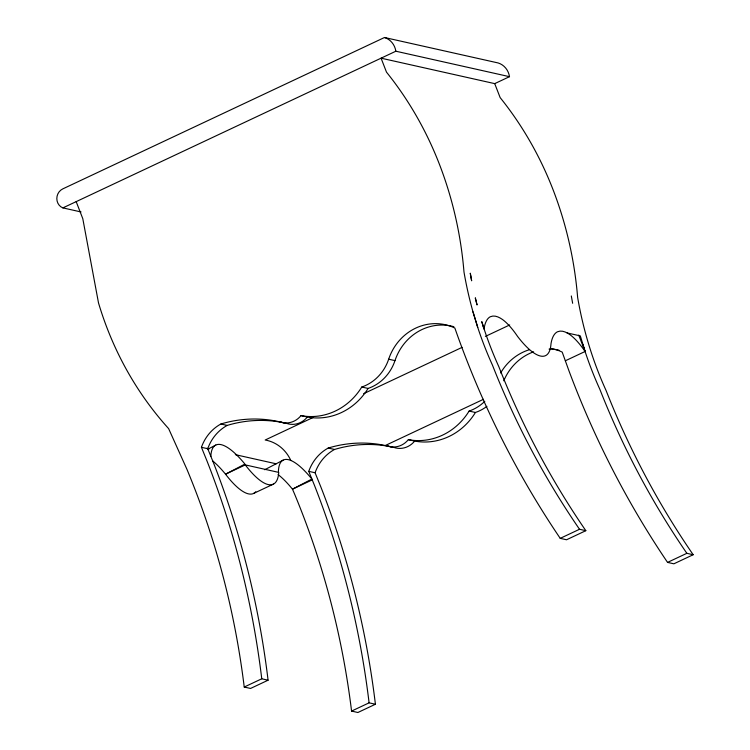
<?xml version="1.0" encoding="UTF-8"?>
<svg xmlns="http://www.w3.org/2000/svg" width="750" height="750" viewBox="0 0 750 750"><rect width="100%" height="100%" fill="white"/><g stroke="black" fill="none" stroke-linecap="round" stroke-linejoin="round"><path stroke-width="1.12" d="M207.591 449.325L215.756 445.078M264.731 469.734L283.134 460.144M483.216 326.672L484.059 328.856A373.509 347.006 -77.4 0 0 498.806 366.628A837.9 778.444 -77.4 0 0 585.834 530.681L579.525 529.275A837.9 778.444 -77.4 0 1 492.488 365.212A373.509 347.006 -77.4 0 1 477.75 327.45L472.987 311.85A373.509 347.006 -77.4 0 1 463.978 271.922A375.666 349.003 -77.4 0 0 440.25 166.453A357.253 331.903 -77.4 0 0 386.494 72.15L381.075 58.172L494.719 83.625L509.503 76.678A17.906 16.631 -77.4 0 0 498.159 62.962L384.506 37.5L62.784 188.887A10.284 9.553 -77.4 0 0 56.822 198.628A10.284 9.553 -77.4 0 0 62.887 207.891L81.066 211.959M62.887 207.891L395.85 51.216L509.503 76.678M312.816 417.6L265.191 440.006A38.803 36.047 -77.4 0 1 290.831 460.519M363.628 393.684L462.075 347.372M485.363 336.412L509.709 324.956M245.278 464.897A70.153 21.047 64.8 0 0 278.738 472.397L245.278 464.897L225.534 474.188A72.487 21.113 62.5 0 0 212.559 460.809M253.763 493.369L273.506 484.078M392.916 447.206L382.781 445.003A131.053 121.753 -77.4 0 0 328.209 448.05A41.484 38.541 -77.4 0 0 308.766 471.347L312.234 479.878L292.462 489.178A70.153 20.428 62.5 0 0 278.072 474.591M385.247 445.528L483.459 399.309M565.341 360.787L585.084 351.488L580.322 335.897L567.094 332.934M76.181 201.638L82.791 218.672L98.503 302.906A334.406 310.678 -77.4 0 0 168.619 428.606L186.947 469.341A808.05 750.712 -77.4 0 1 244.228 687.038L261.759 678.797L268.078 680.203A863.269 802.003 -77.4 0 0 213.319 462.413L207.741 448.716L201.431 447.3A41.484 38.541 -77.4 0 1 220.875 424.003A131.053 121.753 -77.4 0 1 280.322 421.988L286.631 423.403A20.503 19.05 -77.4 0 0 307.331 417.028A62.962 58.5 -77.4 0 0 368.081 388.434A43.444 40.359 -77.4 0 0 394.978 360.619A51.637 47.972 -77.4 0 1 453.872 326.709M280.322 421.988A20.503 19.05 -77.4 0 0 301.012 415.613A62.962 58.5 -77.4 0 0 361.772 387.028A43.444 40.359 -77.4 0 0 388.669 359.203A51.637 47.972 -77.4 0 1 454.856 328.05A928.266 862.397 -77.4 0 0 560.222 538.35L579.525 529.275M268.078 680.203L250.547 688.453L244.228 687.038M585.834 530.681L566.541 539.766L560.222 538.35M278.419 471.572A70.153 20.428 62.5 0 1 311.887 479.062L292.462 489.178L294.291 493.378A808.05 750.712 -77.4 0 1 351.572 711.084L369.094 702.834L375.413 704.25A863.269 802.003 -77.4 0 0 320.653 486.459L315.084 472.762L308.766 471.347M550.538 348.356A51.637 47.972 -77.4 0 1 562.2 352.097L568.931 370.744A928.266 862.397 -77.4 0 0 667.556 562.397L686.859 553.312L693.178 554.728A837.9 778.444 -77.4 0 1 606.141 390.666A373.509 347.006 -77.4 0 1 577.631 297.375A375.666 349.003 -77.4 0 0 553.903 191.916A357.253 331.903 -77.4 0 0 500.147 97.603L494.719 83.625M375.413 704.25L357.881 712.5L351.572 711.084M693.178 554.728L673.875 563.812L667.556 562.397M388.669 359.203L394.978 360.619M361.772 387.028L368.081 388.434M387.656 446.034A20.503 19.05 -77.4 0 0 408.347 439.659A62.962 58.5 -77.4 0 0 469.106 411.066L475.425 412.481A43.444 40.359 -77.4 0 0 486.928 406.341M301.012 415.613L307.331 417.028M408.347 439.659L414.666 441.075A62.962 58.5 -77.4 0 0 475.425 412.481M220.875 424.003L227.184 425.419A131.053 121.753 -77.4 0 1 285.666 423.178M328.209 448.05L334.528 449.466A131.053 121.753 -77.4 0 1 393 447.225M206.962 448.294L209.231 448.809M235.341 454.659L276.206 463.809M312.234 479.878L314.334 485.044A863.269 802.003 -77.4 0 1 369.094 702.834M201.431 447.3L207 460.997A863.269 802.003 -77.4 0 1 261.759 678.797M578.728 335.1L585.084 351.488A373.509 347.006 -77.4 0 0 599.822 389.25A837.9 778.444 -77.4 0 0 686.859 553.312M484.059 328.856L481.828 321.816L484.059 328.856A70.153 22.134 69.3 0 1 490.322 316.744C494.475 314.841 498.966 317.062 502.397 319.444A70.153 22.134 69.3 0 1 517.528 336.356A70.153 21.047 64.8 0 0 550.988 343.856A72.487 22.875 69.3 0 1 557.475 331.781C561.694 329.906 566.231 332.119 569.738 334.528A72.487 22.875 69.3 0 1 585.084 351.488L582.853 344.447M472.987 311.85L477.75 327.45M572.644 303.291L571.312 295.959M503.766 380.812A51.637 47.972 -77.4 0 1 533.616 351.825M549.075 349.097A51.637 47.972 -77.4 0 1 559.041 350.212M414.666 441.075A20.503 19.05 -77.4 0 1 393.975 447.45M315.084 472.762A41.484 38.541 -77.4 0 1 334.528 449.466M484.8 401.306A43.444 40.359 -77.4 0 1 469.106 411.066M500.634 372.984A51.637 47.972 -77.4 0 1 529.453 349.688M207.741 448.716A41.484 38.541 -77.4 0 1 227.184 425.419M255.787 491.747A70.153 21.047 64.8 0 1 225.534 474.188L244.922 464.091A72.487 21.113 62.5 0 0 210.834 456.45M384.506 37.5A17.906 16.631 -77.4 0 1 395.85 51.216M477.019 304.809L475.331 298.003L477.019 304.809M471.619 280.669L470.297 273.328L471.619 280.669"/></g></svg>
